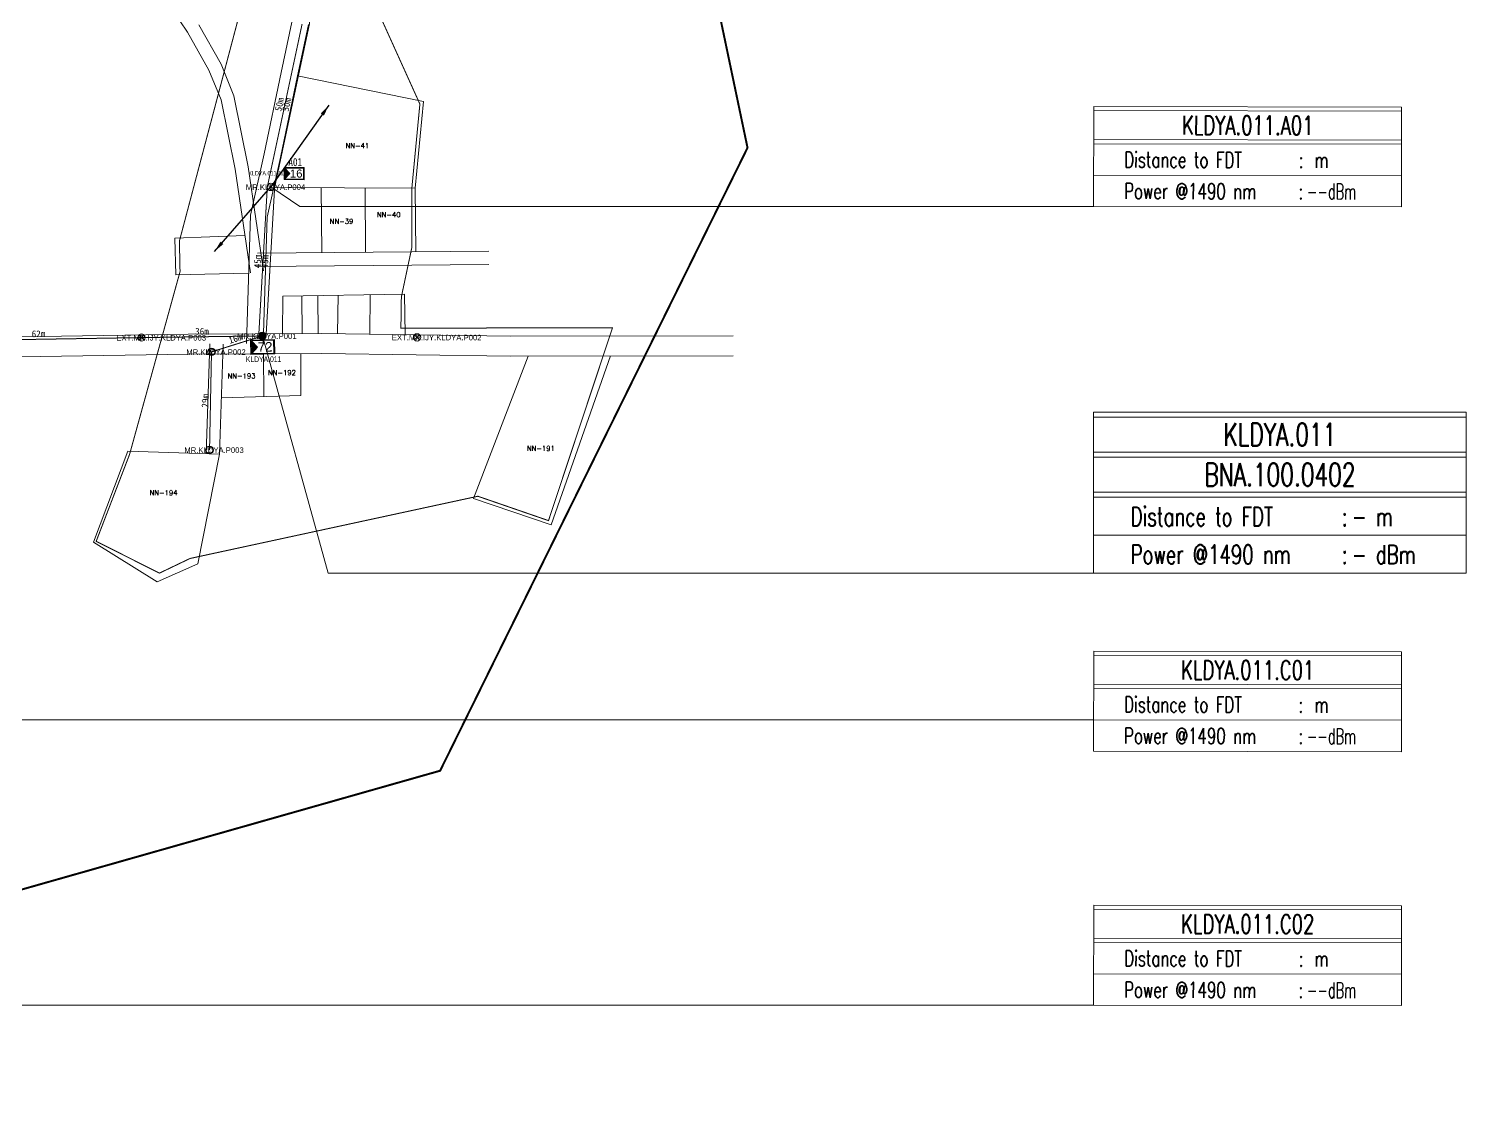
# Model space of a CAD drawing. Header units: millimetres. Extents: x 1060 to 24323, y -9832 to -6451.
# Drawn here: x 9986 to 10416.9, y -9149.2 to -8823.2 of the extents above; entities that cross this region are included whole.
import ezdxf
from ezdxf.enums import TextEntityAlignment as Align

# ---------------------------------------------------------------- set-up
doc = ezdxf.new("R2010")
doc.units = ezdxf.units.MM
doc.set_wipeout_variables(frame=1)
doc.linetypes.add('HIDDEN', pattern=[9.525, 6.35, -3.175])
doc.linetypes.add('PHANTOM2', pattern=[1.25, 0.625, -0.125, 0.125, -0.125, 0.125, -0.125])
for name, color, linetype, lineweight in [('Basic Map', 105, 'Continuous', 15), ('EXT POLE', 1, 'Continuous', 5), ('FAT', 30, 'Continuous', 5), ('FAT AREA', 134, 'PHANTOM2', 40), ('FAT_Info', 170, 'Continuous', 0), ('FDT', 12, 'Continuous', 5), ('FDT-Info', 1, 'Continuous', 5), ('FO 24 CORE LINE A - FDT 1', 90, 'Continuous', 50), ('FO 24 CORE LINE B - FDT 1', 210, 'Continuous', 50), ('FO 24 CORE LINE C - FDT 1', 90, 'Continuous', 35), ('Garis Jalan', 225, 'Continuous', 15), ('Home Number', 6, 'Continuous', 5), ('NEW POLE 7m(3 inches)', 4, 'Continuous', 5), ('NEW POLE 7m(4 inches)', 3, 'Continuous', 5), ('POLE ID', 1, 'Continuous', 5), ('SLING WIRE', 4, 'Continuous', 50), ('TEE RADIUS', 170, 'Continuous', 0)]:
    doc.layers.add(name, color=color, linetype=linetype, lineweight=lineweight)
doc.layers.add('BATAS', color=7, linetype='Continuous', plot=False)
doc.layers.add('DIMENSI', color=7, linetype='Continuous')
doc.layers.add('NEW POLE 7M 2.5INCH', color=212, linetype='Continuous')
doc.styles.add('Annotative', font='SimSun.ttf')
doc.styles.add('FS', font='SimSun.ttf', dxfattribs={"width": 0.7})
doc.styles.add('ISO-Text', font='simplex.shx', dxfattribs={"width": 0.6})
doc.styles.add('Mark', font='arial.ttf', dxfattribs={"width": 0.8, "height": 2.5})
doc.styles.add('Notes', font='arial.ttf', dxfattribs={"height": 3})
doc.styles.add('ROMANS', font='romans.shx', dxfattribs={"width": 1.2})
doc.styles.get("Standard").update_dxf_attribs({"font": 'simplex.shx'})
doc.styles.add('Title Block 3', font='dgn003.shx')
doc.styles.add('Title Block v21 - Default$0$Standard', font='arial.ttf')
doc.dimstyles.new('emr standard', dxfattribs={"dimtxt": 2, "dimasz": 0, "dimexe": 1.25, "dimexo": 0.0625, "dimtad": 1, "dimdec": 0, "dimzin": 1, "dimdsep": 46, "dimtxsty": 'Annotative', "dimblk": 'ARCHTICK', "dimcen": 0, "dimse1": 1, "dimse2": 1, "dimsd1": 1, "dimsd2": 1, "dimclrt": 256, "dimadec": 0, "dimazin": 0, "dimtfac": 1, "dimtdec": 0, "dimtmove": 2, "dimatfit": 3, "dimfxl": 1, "dimfxlon": 1, "dimtzin": 0, "dimarcsym": 0})

# ---------------------------------------------------------------- blocks, each defined once
blk = doc.blocks.new('*U55')
at = {"color": 0, "linetype": 'ByBlock', "lineweight": -2}
blk.add_circle((0, 0), 2.24, dxfattribs=at)
at = {"color": 0, "linetype": 'ByBlock', "lineweight": -2, "style": 'Title Block 3', "width": 0.799091}
for s, p in [('NP7', (0, 0.62)), ("4'", (0, -1.27))]:
    blk.add_text(s, height=1.488, dxfattribs=at).set_placement(p, align=Align.MIDDLE_CENTER)
blk = doc.blocks.new('*U41')
at = {"color": 0, "linetype": 'ByBlock', "lineweight": -2}
blk.add_circle((0, 0), 2.24, dxfattribs=at)
at = {"color": 0, "linetype": 'ByBlock', "lineweight": -2, "style": 'Title Block 3', "width": 0.799091}
for s, p in [('NP7', (0, 0.62)), ("3'", (0, -1.27))]:
    blk.add_text(s, height=1.488, dxfattribs=at).set_placement(p, align=Align.MIDDLE_CENTER)
blk = doc.blocks.new('*U54')
at = {"color": 0, "linetype": 'ByBlock', "lineweight": -2}
for points in [[(-1.58, 1.58), (1.58, -1.58)], [(-1.58, -1.58), (1.58, 1.58)]]:
    blk.add_lwpolyline(points, dxfattribs=at)
blk.add_circle((0, 0), 2.24, dxfattribs=at)
blk = doc.blocks.new('FAT')
h = blk.add_hatch(color=2)
h.dxf.hatch_style = 1
h.paths.add_polyline_path([(-4.25, 2), (-4.25, -2), (-2.4, 0)])
for points in [[(-4.5, 2.25), (3, 2.25), (3, -2.25), (-4.5, -2.25)], [(-4.25, 2), (2.75, 2), (2.75, -2), (-4.25, -2)]]:
    blk.add_lwpolyline(points, close=True)
at = {"color": 2}
blk.add_lwpolyline([(-4.25, 2), (-4.25, -2), (-2.4, 0)], close=True, dxfattribs=at)
at = {"color": 7}
blk.add_attdef('FAT', text='', height=3, dxfattribs=at).set_placement((0.18, 0), align=Align.MIDDLE_CENTER)
blk = doc.blocks.new('*U57')
h = blk.add_hatch(color=256)
h.dxf.hatch_style = 1
h.paths.add_polyline_path([(-1.97, 3.47, 1), (0.47, 3.47, 1)])
h = blk.add_hatch(color=2)
h.dxf.hatch_style = 1
h.paths.add_polyline_path([(-4.25, 2), (-4.25, -2), (-2.4, 0)])
for points in [[(-4.5, 2.25), (3, 2.25), (3, -2.25), (-4.5, -2.25)], [(-4.25, 2), (2.75, 2), (2.75, -2), (-4.25, -2)]]:
    blk.add_lwpolyline(points, close=True)
at = {"color": 2}
blk.add_lwpolyline([(-4.25, 2), (-4.25, -2), (-2.4, 0)], close=True, dxfattribs=at)
blk.add_circle((-0.75, 3.47), 1.22)
at = {"style": 'ISO-Text', "width": 0.6}
blk.add_attdef('FDT', text='', height=3, dxfattribs=at).set_placement((0, 0), align=Align.MIDDLE_CENTER)
blk = doc.blocks.new('_ArchTick')
at = {"color": 0, "linetype": 'ByBlock', "const_width": 0.15}
blk.add_lwpolyline([(-0.5, -0.5), (0.5, 0.5)], dxfattribs=at)
blk = doc.blocks.new('FAT Info')
at = {"lineweight": 0}
blk.add_wipeout([(0, 12.93), (40.44, 12.93), (40.44, -0.2), (0, -0.2)], dxfattribs=at).dxf.layer = 'FAT_Info'
at = {"layer": 'FAT_Info'}
for p, q in [((0, 12.93), (0, -0.2)), ((40.44, 12.93), (40.44, -0.2)), ((0, 8.58), (40.44, 8.58)), ((0, 8.04), (40.44, 8.04)), ((0, 3.92), (40.44, 3.92)), ((0, -0.2), (40.44, -0.2))]:
    blk.add_line(p, q, dxfattribs=at)
for points in [[(0, 12.93), (40.44, 12.93)], [(0, 12.39), (40.44, 12.39)]]:
    blk.add_lwpolyline(points, dxfattribs=at)
at = {"layer": 'FAT_Info', "style": 'ROMANS', "width": 0.7}
for s, height, p in [(':', 2.06, (26.93, 4.91)), ('Power @1490 nm', 2.0607, (4.01, 0.79)), (':', 2.06, (26.93, 0.79))]:
    blk.add_text(s, height=height, dxfattribs=at).set_placement(p)
blk.add_attdef('FAT_SEQUENCE', text='', height=2.47, dxfattribs=at).set_placement((20.22, 10.48), align=Align.MIDDLE_CENTER)
blk.add_attdef('DISTANCE_TO', (4.01, 4.91), '', height=2.06, dxfattribs=at)
for tag, p in [('DISTANCE_TO_OLT', (28.02, 5.94)), ('LOSS_@1490NM', (28.02, 1.82))]:
    blk.add_attdef(tag, text='', height=2.06, dxfattribs=at).set_placement(p, align=Align.MIDDLE_LEFT)
blk = doc.blocks.new('FDT-Info')
at = {"lineweight": 0}
blk.add_wipeout([(0, 16.53), (38.25, 16.53), (38.25, 0), (0, 0)], dxfattribs=at).dxf.layer = 'FDT-Info'
at = {"layer": 'FDT-Info'}
for p, q in [((0, 16.53), (0, 0)), ((38.25, 16.53), (38.25, 0)), ((0, 8.31), (38.25, 8.31)), ((0, 7.8), (38.25, 7.8)), ((0, 3.9), (38.25, 3.9)), ((0, 0), (38.25, 0))]:
    blk.add_line(p, q, dxfattribs=at)
for points in [[(0, 16.53), (38.25, 16.53)], [(0, 16.02), (38.25, 16.02)], [(0, 12.42), (38.25, 12.42)], [(0, 11.91), (38.25, 11.91)]]:
    blk.add_lwpolyline(points, dxfattribs=at)
at = {"layer": 'FDT-Info', "style": 'ROMANS', "width": 0.7}
for s, height, p in [(':', 1.95, (25.47, 4.83)), ('Power @1490 nm', 1.9493, (3.8, 0.94)), (':', 1.95, (25.47, 0.94))]:
    blk.add_text(s, height=height, dxfattribs=at).set_placement(p)
for p in [(19.13, 14.22), (19.13, 10.11)]:
    blk.add_attdef('FAT_SEQUENCE', text='', height=2.34, dxfattribs=at).set_placement(p, align=Align.MIDDLE_CENTER)
blk.add_attdef('DISTANCE_TO', (3.8, 4.83), '', height=1.95, dxfattribs=at)
for tag, p in [('DISTANCE_TO_OLT', (26.51, 5.81)), ('LOSS_@1490NM', (26.51, 1.91))]:
    blk.add_attdef(tag, text='', height=1.95, dxfattribs=at).set_placement(p, align=Align.MIDDLE_LEFT)
blk = doc.blocks.new('*D1651')
at = {"layer": 'Defpoints', "color": 0, "transparency": 16777216}
for p in [(10059.75, -8870.77), (10059.75, -8870.77), (10057.18, -8915.36)]:
    blk.add_point(p, dxfattribs=at)
at = {"layer": 'DIMENSI', "transparency": 16777216, "insert": (10056.85, -8892.97), "char_height": 2, "attachment_point": 5, "rotation": 86.6979, "style": 'Annotative'}
blk.add_mtext('45m', dxfattribs=at)
blk = doc.blocks.new('*D1652')
at = {"layer": 'Defpoints', "color": 0, "transparency": 16777216}
for p in [(10070.18, -8821.82), (10070.18, -8821.82), (10059.75, -8870.77)]:
    blk.add_point(p, dxfattribs=at)
at = {"layer": 'DIMENSI', "transparency": 16777216, "insert": (10063.38, -8845.96), "char_height": 2, "attachment_point": 5, "rotation": 77.9789, "style": 'Annotative'}
blk.add_mtext('50m', dxfattribs=at)
blk = doc.blocks.new('*D1683')
at = {"layer": 'Defpoints', "color": 0, "transparency": 16777216}
for p in [(10056.27, -8870.64), (10057.56, -8870.64), (10054.98, -8915.29)]:
    blk.add_point(p, dxfattribs=at)
at = {"layer": 'DIMENSI', "transparency": 16777216, "insert": (10054.65, -8892.96), "char_height": 2, "attachment_point": 5, "rotation": 90, "style": 'Annotative'}
blk.add_mtext('45m', dxfattribs=at)
blk = doc.blocks.new('*D1684')
at = {"layer": 'Defpoints', "color": 0, "transparency": 16777216}
for p in [(10067.98, -8821.82), (10067.98, -8821.82), (10057.56, -8870.64)]:
    blk.add_point(p, dxfattribs=at)
at = {"layer": 'DIMENSI', "transparency": 16777216, "insert": (10061.18, -8845.89), "char_height": 2, "attachment_point": 5, "rotation": 77.956, "style": 'Annotative'}
blk.add_mtext('50m', dxfattribs=at)
blk = doc.blocks.new('*D1729')
at = {"layer": 'Defpoints', "color": 0, "transparency": 16777216}
for p in [(10019.86, -8915.54), (10019.86, -8915.79), (10056.08, -8915.29)]:
    blk.add_point(p, dxfattribs=at)
at = {"layer": 'DIMENSI', "transparency": 16777216, "insert": (10037.97, -8913.92), "char_height": 2, "attachment_point": 5, "style": 'Annotative'}
blk.add_mtext('36m', dxfattribs=at)
blk = doc.blocks.new('*D1730')
at = {"layer": 'Defpoints', "color": 0, "transparency": 16777216}
for p in [(9958.09, -8916.3), (9958.09, -8916.81), (10019.86, -8915.79)]:
    blk.add_point(p, dxfattribs=at)
at = {"layer": 'DIMENSI', "transparency": 16777216, "insert": (9988.97, -8914.67), "char_height": 2, "attachment_point": 5, "style": 'Annotative'}
blk.add_mtext('62m', dxfattribs=at)
blk = doc.blocks.new('*D1786')
at = {"layer": 'Defpoints', "color": 0, "transparency": 16777216}
for p in [(10056.08, -8915.29), (10056.08, -8915.29), (10040.83, -8920.07)]:
    blk.add_point(p, dxfattribs=at)
at = {"layer": 'DIMENSI', "transparency": 16777216, "insert": (10047.97, -8916.13), "char_height": 2, "attachment_point": 5, "rotation": 17.3931, "style": 'Annotative'}
blk.add_mtext('16m', dxfattribs=at)
blk = doc.blocks.new('*D1787')
at = {"layer": 'Defpoints', "color": 0, "transparency": 16777216}
for p in [(10040.83, -8920.07), (10040.83, -8920.07), (10040.24, -8949.46)]:
    blk.add_point(p, dxfattribs=at)
at = {"layer": 'DIMENSI', "transparency": 16777216, "insert": (10038.91, -8934.73), "char_height": 2, "attachment_point": 5, "rotation": 88.8562, "style": 'Annotative'}
blk.add_mtext('29m', dxfattribs=at)

msp = doc.modelspace()

# ---------------------------------------------------------------- linework, layer by layer
at = {"layer": 'Basic Map'}
for points in [[(10101.92, -8871.01), (10104.38, -8845.01), (10066.65, -8837.37)], [(10059.51, -8870.77), (10101.92, -8871.01), (10102.08, -8890.09)], [(10073.71, -8870.85), (10073.87, -8890.33)], [(10086.87, -8870.93), (10087.03, -8890.22)], [(10051.96, -8896.48), (10030.15, -8897.01), (10029.88, -8885.94), (10050.84, -8885.2)], [(10062.1, -8914.6), (10062.21, -8903.42), (10098.66, -8902.76), (10098.88, -8914.89)], [(10067.95, -8903.31), (10068, -8914.57)], [(10072.75, -8903.23), (10072.8, -8914.55)], [(10078.78, -8903.12), (10078.62, -8914.61)], [(10088.42, -8902.94), (10088.26, -8914.74)], [(10043.8, -8933.86), (10067.63, -8933.13), (10067.57, -8920.57)], [(10056.51, -8933.47), (10056.45, -8920.62)], [(10135.71, -8921.32), (10119.36, -8964.01), (10142.65, -8971.92), (10160.39, -8921.29)]]:
    msp.add_lwpolyline(points, dxfattribs=at)
msp.add_lwpolyline([(10043.24, -8950.7), (10015.79, -8949.79), (10005.42, -8977.1), (10024.51, -8988.98), (10036.71, -8983.57)], close=True, dxfattribs=at)
at = {"layer": 'BATAS', "color": 1, "linetype": 'HIDDEN', "const_width": 0.6}
msp.add_lwpolyline([(9460.62, -8198.57), (9282.72, -8312.91), (8951.9, -8242.14), (8931.32, -8456.52), (9032.12, -8494.9), (9053.86, -8794.44), (9187.98, -8960.65), (9745.45, -9148.88), (9959.93, -9088.05), (10109.36, -9045.62), (10201.5, -8858.9), (10160.11, -8661.63), (10023.42, -8604.69), (10028.05, -8530.8), (10022.07, -8407.03), (10021.58, -8336.07), (10031.29, -8278.65)], dxfattribs=at)
at = {"layer": 'FAT AREA', "ltscale": 10, "const_width": 0.3}
msp.add_lwpolyline([(10042.74, -8788.69), (10055.6, -8791.78), (10049.85, -8816.43), (10031.21, -8886.84), (10031.4, -8896), (10016.27, -8950.81), (10006.26, -8976.85), (10025.21, -8986.4), (10034.4, -8982), (10120.67, -8963.35), (10141.84, -8970.65), (10161.03, -8912.82), (10097.6, -8912.98), (10097.74, -8903.59), (10100.9, -8888.66), (10100.87, -8872.04), (10100.88, -8871.01), (10103.29, -8845.78), (10088.8, -8813.75), (10090.61, -8786.93), (10073.26, -8785.23), (10068.29, -8784.75), (10044.64, -8778.58), (10042.74, -8788.69)], dxfattribs=at)
at = {"layer": 'FAT_Info'}
for points in [[(10058.66, -8870.64), (10067.31, -8876.48), (10346.85, -8876.48)], [(9770.21, -8891.81), (9810.09, -9115.89), (10305.23, -9115.89)], [(9844.06, -8917.09), (9879.02, -9030.35), (10305.23, -9030.35)]]:
    msp.add_lwpolyline(points, dxfattribs=at)
at = {"layer": 'FDT-Info', "linetype": 'ByBlock'}
msp.add_lwpolyline([(10056.08, -8915.29), (10075.8, -8986.39), (10305.23, -8986.39)], dxfattribs=at)
at = {"layer": 'FO 24 CORE LINE A - FDT 1', "const_width": 0.3}
msp.add_lwpolyline([(10057.18, -8915.36), (10059.75, -8870.77), (10070.18, -8821.82), (10072.13, -8799.21), (10074.26, -8763.17), (10040.11, -8754.42), (10011.32, -8753.32), (10003.19, -8751.51), (10002.94, -8722.88), (10006.74, -8687.87), (10011.65, -8652.14), (10020.28, -8580.68), (10024.4, -8525.87), (10021.54, -8473.87), (10018.55, -8427.88), (10015.05, -8368.4), (10016.24, -8327.17), (10017.34, -8304.66), (10033.46, -8258.61)], dxfattribs=at)
at = {"layer": 'FO 24 CORE LINE B - FDT 1', "const_width": 0.3}
msp.add_lwpolyline([(10054.98, -8915.29), (10057.56, -8870.64), (10067.98, -8821.82)], dxfattribs=at)
at = {"layer": 'FO 24 CORE LINE C - FDT 1', "const_width": 0.3}
msp.add_lwpolyline([(10056.08, -8915.29), (10019.86, -8915.79), (9958.09, -8916.81)], dxfattribs=at)
at = {"layer": 'Garis Jalan'}
for p, q in [((10023.38, -8809.05), (10033.66, -8824.2)), ((10033.66, -8824.2), (10040.07, -8835.58)), ((10037.06, -8822.09), (10043.68, -8833.84)), ((10061.75, -8836.34), (10064.94, -8821.25)), ((10066.65, -8837.37), (10069.89, -8821.98)), ((10040.07, -8835.58), (10043.72, -8844.49)), ((10043.68, -8833.84), (10047.57, -8843.32)), ((10056.65, -8860.75), (10061.75, -8836.34)), ((10061.53, -8861.81), (10066.65, -8837.37)), ((10043.72, -8844.49), (10047.88, -8865.28)), ((10047.57, -8843.32), (10051.83, -8864.6)), ((10052.51, -8879.09), (10056.65, -8860.75)), ((10057.5, -8879.73), (10061.53, -8861.81)), ((10047.88, -8865.28), (10052.49, -8896.38)), ((10051.83, -8864.6), (10056.45, -8895.79)), ((10051.29, -8917.56), (10052.51, -8879.09)), ((10056.28, -8917.71), (10057.5, -8879.73)), ((10054.57, -8890.49), (10123.91, -8889.92)), ((10054.6, -8894.49), (10123.94, -8893.92)), ((10033.86, -8914.72), (9958.63, -8915.94)), ((10073.9, -8914.55), (10033.86, -8914.72)), ((10130.47, -8915.32), (10073.9, -8914.55)), ((10040.33, -8917.62), (10039.25, -8950.56)), ((10044.33, -8917.75), (10043.24, -8950.7)), ((10197.15, -8915.26), (10130.47, -8915.32)), ((10033.92, -8920.72), (9958.65, -8921.94)), ((10073.87, -8920.55), (10033.92, -8920.72)), ((10130.43, -8921.32), (10073.87, -8920.55)), ((10197.16, -8921.26), (10130.43, -8921.32))]:
    msp.add_line(p, q, dxfattribs=at)
at = {"layer": 'SLING WIRE', "const_width": 0.3}
msp.add_lwpolyline([(10040.24, -8949.46), (10040.83, -8920.07), (10056.08, -8915.29)], dxfattribs=at)

# ---------------------------------------------------------------- block references
at = {"layer": 'EXT POLE', "xscale": 0.4917860914719293, "yscale": 0.4917860914719293, "zscale": 0.4917860914719293}
for p in [(10019.86, -8915.79), (10102.43, -8915.72)]:
    msp.add_blockref('*U54', p, dxfattribs=at)
at = {"layer": 'FAT'}
ref = msp.add_blockref('FAT', (10066.21, -8866.63), dxfattribs=dict(at, xscale=0.8061780738945727, yscale=0.8061780738945727, zscale=0.8061780738945727, rotation=359.6199770086993))
ref.add_attrib('FAT', '16', dxfattribs={"layer": '0', "color": 7, "height": 2.42, "rotation": 0.3696, "style": 'Title Block v21 - Default$0$Standard'}).set_placement((10066.21, -8866.63), align=Align.MIDDLE_CENTER)
at = {"layer": 'FDT'}
ref = msp.add_blockref('*U57', (10056.89, -8918.58), dxfattribs=dict(at, xscale=0.9527559055117671, yscale=0.9527559055117671, zscale=0.9527559055117671, rotation=1.54339931468026))
ref.add_attrib('FDT', '72', dxfattribs={"layer": '0', "height": 2.858, "rotation": 1.5434, "style": 'Title Block v21 - Default$0$Standard'}).set_placement((10056.89, -8918.58), align=Align.MIDDLE_CENTER)
at = {"layer": 'NEW POLE 7M 2.5INCH', "xscale": 0.4917860914719293, "yscale": 0.4917860914719293, "zscale": 0.4917860914719293}
for p in [(10040.83, -8920.07), (10040.24, -8949.46)]:
    msp.add_blockref('*U41', p, dxfattribs=at)
at = {"layer": 'NEW POLE 7m(3 inches)', "xscale": 0.4917860914719293, "yscale": 0.4917860914719293, "zscale": 0.4917860914719293}
msp.add_blockref('*U41', (10058.66, -8870.64), dxfattribs=at)
at = {"layer": 'NEW POLE 7m(4 inches)', "xscale": 0.4917860914719293, "yscale": 0.4917860914719293, "zscale": 0.4917860914719293}
msp.add_blockref('*U55', (10056.08, -8915.29), dxfattribs=at)

# ---------------------------------------------------------------- texts
at = {"layer": 'FAT', "color": 0, "style": 'FS', "width": 0.85}
msp.add_text('A01', height=2.398, dxfattribs=at).set_placement((10063.84, -8864.38))
at = {"layer": 'FAT', "style": 'Mark', "width": 0.7}
msp.add_text('KLDYA.011.A01', height=1.32, rotation=0.1509, dxfattribs=at).set_placement((10057.76, -8866.52), align=Align.MIDDLE)
at = {"layer": 'FDT', "style": 'Mark', "width": 0.7}
msp.add_text('KLDYA.011', height=1.671, rotation=0.1509, dxfattribs=at).set_placement((10056.45, -8922.27), align=Align.MIDDLE)
at = {"layer": 'Home Number'}
for s, p in [('NN-41', (10081.03, -8859.51, -33.39)), ('NN-39', (10076.28, -8882.15, -33.41)), ('NN-40', (10090.43, -8880.16, -33.41)), ('NN-193', (10045.66, -8928.47, -33.47)), ('NN-192', (10057.76, -8927.52, -33.46)), ('NN-191', (10135.37, -8950.23, -33.45)), ('NN-194', (10022.28, -8963.52, -33.51))]:
    msp.add_text(s, height=1.5, dxfattribs=at).set_placement(p, align=Align.BOTTOM_LEFT)
at = {"layer": 'POLE ID', "style": 'Notes'}
for s, p in [('MR.KLDYA.P004', (10051.1, -8871.52)), ('MR.KLDYA.P001', (10048.52, -8916.18)), ('EXT.MR.IJY.KLDYA.P003', (10012.3, -8916.68)), ('EXT.MR.IJY.KLDYA.P002', (10094.87, -8916.61)), ('MR.KLDYA.P002', (10033.27, -8920.96)), ('MR.KLDYA.P003', (10032.68, -8950.35))]:
    msp.add_text(s, height=1.65, dxfattribs=at).set_placement(p)

# ---------------------------------------------------------------- dimensions: what is measured, and where the dimension line sits
at = {"layer": 'DIMENSI'}
for p1, p2, picture, middle in [((10057.56, -8870.64), (10067.98, -8821.82), '*D1684', (10061.18, -8845.89)), ((10059.75, -8870.77), (10070.18, -8821.82), '*D1652', (10063.38, -8845.96)), ((10057.18, -8915.36), (10059.75, -8870.77), '*D1651', (10056.85, -8892.97)), ((10040.83, -8920.07), (10056.08, -8915.29), '*D1786', (10047.97, -8916.13)), ((10040.24, -8949.46), (10040.83, -8920.07), '*D1787', (10038.91, -8934.73))]:
    dim = msp.add_aligned_dim(p1=p1, p2=p2, distance=0, dimstyle='emr standard', override={"dimpost": 'm'}, dxfattribs=at)
    dim.commit()
    dim.dimension.update_dxf_attribs({"geometry": picture, "text_midpoint": middle})
dim = msp.add_linear_dim(base=(10056.27, -8870.64), p1=(10054.98, -8915.29), p2=(10057.56, -8870.64), angle=90, dimstyle='emr standard', override={"dimpost": 'm'}, dxfattribs=at)
dim.commit()
dim.dimension.update_dxf_attribs({"geometry": '*D1683', "text_midpoint": (10054.65, -8892.96)})
for base, p1, p2, picture, middle in [((9958.09, -8916.3), (10019.86, -8915.79), (9958.09, -8916.81), '*D1730', (9988.97, -8914.67)), ((10019.86, -8915.54), (10056.08, -8915.29), (10019.86, -8915.79), '*D1729', (10037.97, -8913.92))]:
    dim = msp.add_linear_dim(base=base, p1=p1, p2=p2, dimstyle='emr standard', override={"dimpost": 'm'}, dxfattribs=at)
    dim.commit()
    dim.dimension.update_dxf_attribs({"geometry": picture, "text_midpoint": middle})

# ---------------------------------------------------------------- leaders
at = {"layer": 'TEE RADIUS', "lineweight": 0}
for points in [[(10076.01, -8846.15), (10058.66, -8870.64)], [(10041.72, -8889.94), (10058.66, -8870.64)]]:
    msp.add_leader(points, dimstyle='emr standard', override={"dimasz": 3.4, "dimgap": 0.625, "dimtad": 0}, dxfattribs=at)

# ---------------------------------------------------------------- next in the draw order: block references
at = {"layer": 'FAT_Info', "lineweight": 0}
ref = msp.add_blockref('FAT Info', (10305.23, -8876.01), dxfattribs=dict(at, xscale=2.281889908648648, yscale=2.281889908648648, zscale=2.281889908648648, rotation=359.8970633875859))
ref.add_attrib('FAT_SEQUENCE', 'KLDYA.011.A01', dxfattribs={"height": 5.6426, "rotation": 359.8971, "style": 'ROMANS', "width": 0.7}).set_placement((10351.41, -8852.17), align=Align.MIDDLE_CENTER)
ref.add_attrib('DISTANCE_TO_OLT', ' m', dxfattribs={"height": 4.702, "rotation": 359.8971, "style": 'ROMANS', "width": 0.7}).set_placement((10369.19, -8862.58), align=Align.MIDDLE_LEFT)
ref.add_attrib('LOSS_@1490NM', '--dBm', dxfattribs={"height": 4.702, "rotation": 359.8971, "style": 'ROMANS', "width": 0.6}).set_placement((10369.18, -8871.98), align=Align.MIDDLE_LEFT)
ref.add_attrib('DISTANCE_TO', 'Distance to FDT', (10314.41, -8864.83), dxfattribs={"height": 4.7022, "rotation": 359.8971, "style": 'ROMANS', "width": 0.7})
ref = msp.add_blockref('FAT Info', (10305.21, -9039.29), dxfattribs=dict(at, xscale=2.281889908648648, yscale=2.281889908648648, zscale=2.281889908648648, rotation=359.8970633875859))
ref.add_attrib('FAT_SEQUENCE', 'KLDYA.011.C01', dxfattribs={"height": 5.6426, "rotation": 359.8971, "style": 'ROMANS', "width": 0.7}).set_placement((10351.39, -9015.45), align=Align.MIDDLE_CENTER)
ref.add_attrib('DISTANCE_TO_OLT', ' m', dxfattribs={"height": 4.702, "rotation": 359.8971, "style": 'ROMANS', "width": 0.7}).set_placement((10369.18, -9025.86), align=Align.MIDDLE_LEFT)
ref.add_attrib('LOSS_@1490NM', '--dBm', dxfattribs={"height": 4.702, "rotation": 359.8971, "style": 'ROMANS', "width": 0.6}).set_placement((10369.16, -9035.26), align=Align.MIDDLE_LEFT)
ref.add_attrib('DISTANCE_TO', 'Distance to FDT', (10314.39, -9028.11), dxfattribs={"height": 4.7022, "rotation": 359.8971, "style": 'ROMANS', "width": 0.7})
ref = msp.add_blockref('FAT Info', (10305.23, -9115.42), dxfattribs=dict(at, xscale=2.281889908648647, yscale=2.281889908648647, zscale=2.281889908648647, rotation=359.8970633875859))
ref.add_attrib('FAT_SEQUENCE', 'KLDYA.011.C02', dxfattribs={"height": 5.6426, "rotation": 359.8971, "style": 'ROMANS', "width": 0.7}).set_placement((10351.41, -9091.58), align=Align.MIDDLE_CENTER)
ref.add_attrib('DISTANCE_TO_OLT', ' m', dxfattribs={"height": 4.702, "rotation": 359.8971, "style": 'ROMANS', "width": 0.7}).set_placement((10369.19, -9101.99), align=Align.MIDDLE_LEFT)
ref.add_attrib('LOSS_@1490NM', '--dBm', dxfattribs={"height": 4.702, "rotation": 359.8971, "style": 'ROMANS', "width": 0.6}).set_placement((10369.18, -9111.39), align=Align.MIDDLE_LEFT)
ref.add_attrib('DISTANCE_TO', 'Distance to FDT', (10314.41, -9104.24), dxfattribs={"height": 4.7022, "rotation": 359.8971, "style": 'ROMANS', "width": 0.7})
at = {"layer": 'FDT-Info', "linetype": 'ByBlock'}
ref = msp.add_blockref('FDT-Info', (10305.23, -8986.39), dxfattribs=dict(at, xscale=2.920016543276174, yscale=2.920016543276174, zscale=2.920016543276174))
ref.add_attrib('FAT_SEQUENCE', 'KLDYA.011', dxfattribs={"height": 6.83, "style": 'ROMANS', "width": 0.7}).set_placement((10361.08, -8944.86), align=Align.MIDDLE_CENTER)
ref.add_attrib('DISTANCE_TO', 'Distance to FDT', (10316.31, -8972.27), dxfattribs={"height": 5.6919, "style": 'ROMANS', "width": 0.7})
ref.add_attrib('LOSS_@1490NM', '- dBm', dxfattribs={"height": 5.692, "style": 'ROMANS', "width": 0.7}).set_placement((10382.63, -8980.81), align=Align.MIDDLE_LEFT)
ref.add_attrib('DISTANCE_TO_OLT', '- m', dxfattribs={"height": 5.692, "style": 'ROMANS', "width": 0.7}).set_placement((10382.63, -8969.43), align=Align.MIDDLE_LEFT)
ref.add_attrib('FAT_SEQUENCE', 'BNA.100.0402', dxfattribs={"height": 6.8303, "style": 'ROMANS', "width": 0.7}).set_placement((10361.08, -8956.87), align=Align.MIDDLE_CENTER)

doc.saveas('drawing.dxf')
